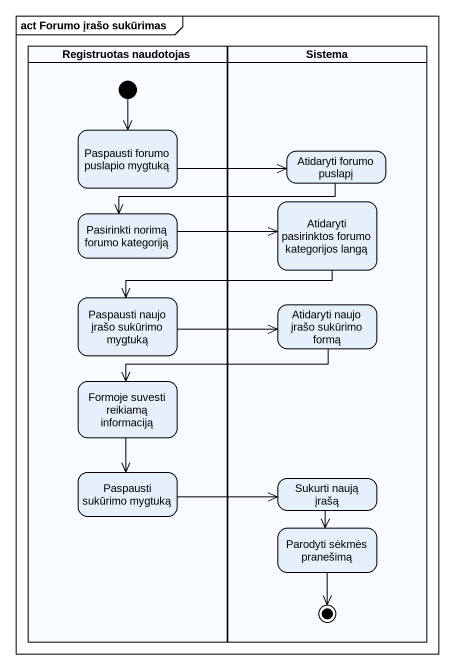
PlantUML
@startuml
mainframe act Forumo įrašo sukūrimas
hide empty description
state "Registruotas naudotojas" as Registruotas_naudotojas <<partition>> {
  state "Paspausti forumo puslapio mygtuką" as Paspausti_forumo_puslapio
  state "Pasirinkti norimą forumo kategoriją" as Pasirinkti_norimą_forumo
  state "Paspausti naujo įrašo sukūrimo mygtuką" as Paspausti_naujo_įrašo
  state "Formoje suvesti reikiamą informaciją" as Formoje_suvesti_reikiamą
  state "Paspausti sukūrimo mygtuką" as Paspausti_sukūrimo_mygtuką
  [*] --> Paspausti_forumo_puslapio
}
state Sistema <<partition>> {
  state "Atidaryti forumo puslapį" as Atidaryti_forumo_puslapį
  state "Atidaryti pasirinktos forumo kategorijos langą" as Atidaryti_pasirinktos
  state "Atidaryti naujo įrašo sukūrimo formą" as Atidaryti_naujo_įrašo
  state "Sukurti naują įrašą" as Sukurti_naują_įrašą
  state "Parodyti sėkmės pranešimą" as Parodyti_sėkmės_pranešimą
  Parodyti_sėkmės_pranešimą --> [*]
}
Paspausti_forumo_puslapio -right-> Atidaryti_forumo_puslapį
Atidaryti_forumo_puslapį -left-> Pasirinkti_norimą_forumo
Pasirinkti_norimą_forumo -right-> Atidaryti_pasirinktos
Atidaryti_pasirinktos -left-> Paspausti_naujo_įrašo
Paspausti_naujo_įrašo -right-> Atidaryti_naujo_įrašo
Atidaryti_naujo_įrašo -left-> Formoje_suvesti_reikiamą
Formoje_suvesti_reikiamą --> Paspausti_sukūrimo_mygtuką
Paspausti_sukūrimo_mygtuką -right-> Sukurti_naują_įrašą
Sukurti_naują_įrašą --> Parodyti_sėkmės_pranešimą
@enduml
